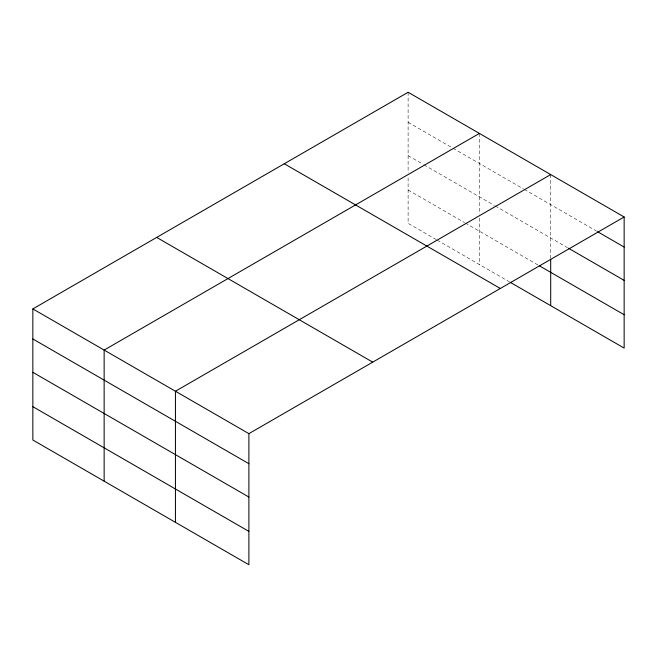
<?xml version="1.0" encoding="UTF-8"?>
<svg xmlns="http://www.w3.org/2000/svg" width="657" height="657" viewBox="0 0 657 657"><rect width="100%" height="100%" fill="white"/><g stroke="black" fill="none" stroke-linecap="round" stroke-linejoin="round"><path stroke-width="0.49" stroke-dasharray="3.29 2.46" d="M408.112 122.317L452.123 147.726M453.002 148.236L523.415 188.888M524.294 189.397L596.712 231.207M408.112 155.66L423.075 164.299M423.954 164.808L494.368 205.46M495.247 205.97L567.508 247.689M408.112 190.013L464.442 222.534M465.32 223.043L538.379 265.223M436.281 239.616L408.112 223.355L408.112 176.881M437.16 240.125L509.331 281.796M550.697 174.581L550.697 258.193M479.405 133.42L479.405 214.001M479.405 218.042L479.405 264.516M408.112 92.259L408.112 172.84"/><path stroke-width="0.99" d="M32.85 308.913L248.888 433.645L248.888 564.741L32.85 440.018L32.85 308.913L408.112 92.259L624.15 216.982L624.15 348.087L510.21 282.305M479.405 133.42L104.143 350.074L104.143 481.179M550.697 174.581L175.435 391.235L175.435 522.331M248.888 433.645L624.15 216.982M597.599 231.716L624.15 247.048M568.395 248.198L624.15 280.391M539.257 265.732L624.15 314.744M284.276 163.757L500.314 288.48M156.686 237.415L372.724 362.147M32.85 338.971L248.888 463.702M32.85 372.314L248.888 497.045M32.85 406.675L248.888 531.398M550.697 259.203L550.697 305.677"/></g></svg>
